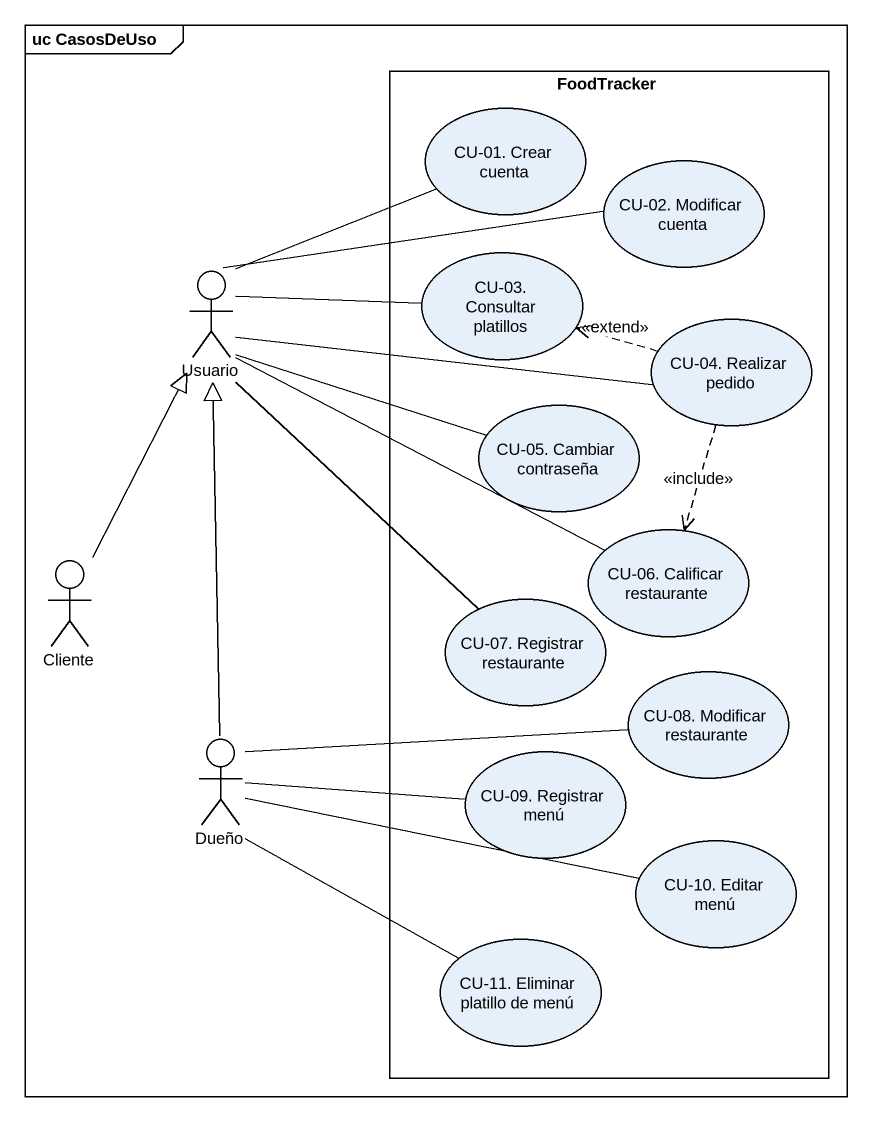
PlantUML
@startuml
mainframe uc CasosDeUso
rectangle FoodTracker {
  usecase "CU-01. Crear cuenta" as CU_01_Crear_cuenta
  usecase "CU-02. Modificar cuenta" as CU_02_Modificar_cuenta
  usecase "CU-03. Consultar platillos" as CU_03_Consultar_platillos
  usecase "CU-04. Realizar pedido" as CU_04_Realizar_pedido
  usecase "CU-05. Cambiar contraseña" as CU_05_Cambiar_contraseña
  usecase "CU-06. Calificar restaurante" as CU_06_Calificar_restaurante
  usecase "CU-07. Registrar restaurante" as CU_07_Registrar_restaurante
  usecase "CU-08. Modificar restaurante" as CU_08_Modificar_restaurante
  usecase "CU-09. Registrar menú" as CU_09_Registrar_menú
  usecase "CU-10. Editar menú" as CU_10_Editar_menú
  usecase "CU-11. Eliminar platillo de menú" as CU_11_Eliminar_platillo_de
}
actor Usuario
actor Cliente
actor Dueño
Usuario -up- CU_01_Crear_cuenta
Usuario -right- CU_02_Modificar_cuenta
Usuario -right- CU_03_Consultar_platillos
Usuario -right- CU_04_Realizar_pedido
Usuario -right- CU_05_Cambiar_contraseña
Usuario -right- CU_06_Calificar_restaurante
Usuario -- CU_07_Registrar_restaurante
CU_04_Realizar_pedido .left.> CU_03_Consultar_platillos : <<extend>>
CU_04_Realizar_pedido ..> CU_06_Calificar_restaurante : <<include>>
Cliente -up-|> Usuario
Dueño -up-|> Usuario
Dueño -right- CU_08_Modificar_restaurante
Dueño -right- CU_09_Registrar_menú
Dueño -right- CU_10_Editar_menú
Dueño -- CU_11_Eliminar_platillo_de
@enduml
